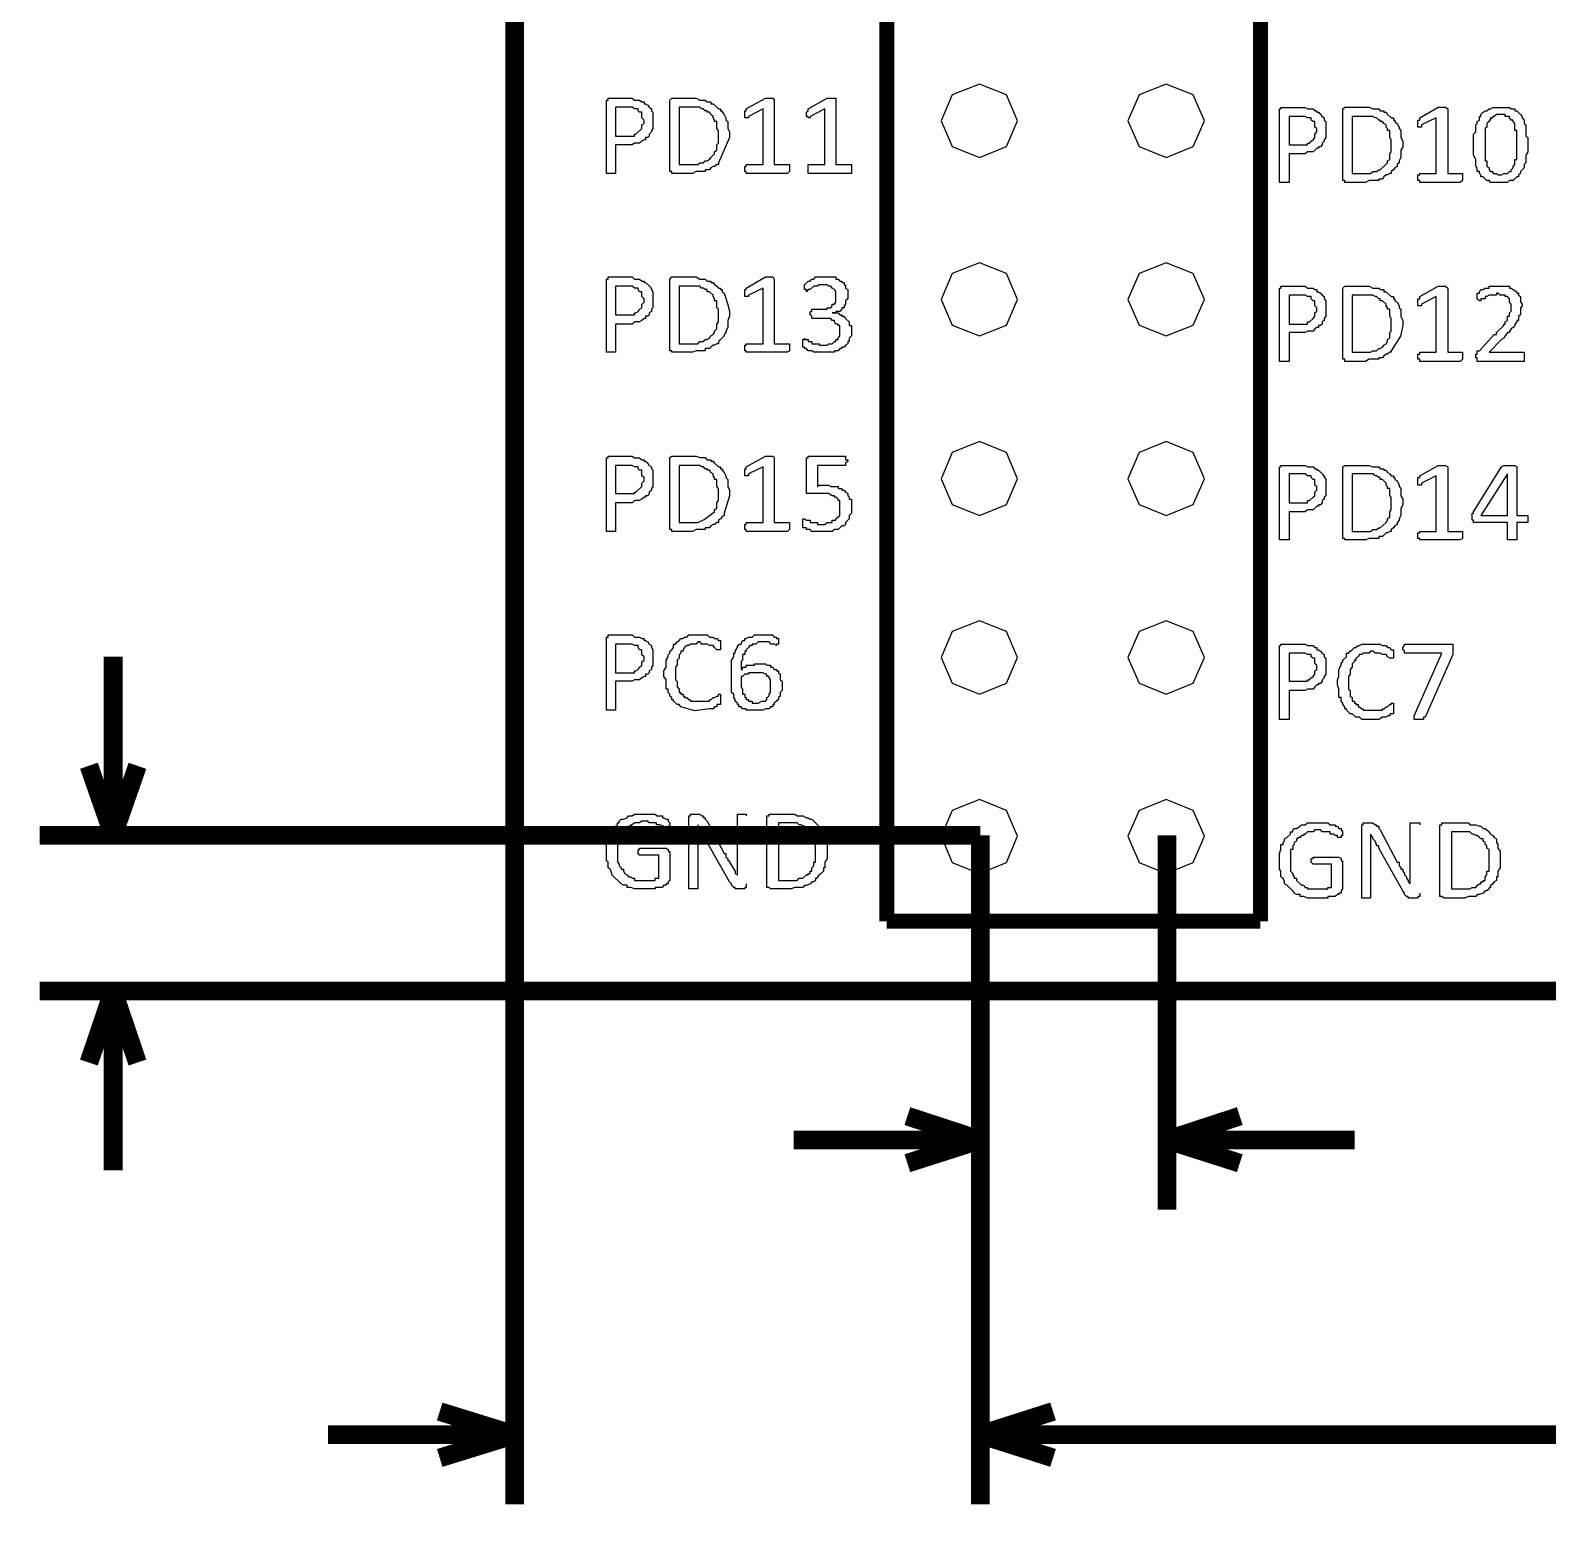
# Model space of a CAD drawing. Extents: x 0.35 to 4.98, y 3.96 to 9.44.
# Drawn here: x 0.62 to 1.652, y 3.965 to 4.973 of the extents above; entities that cross this region are included whole.
import ezdxf

# ---------------------------------------------------------------- set-up
doc = ezdxf.new("R2010")
doc.units = 0
doc.layers.get('0').update_dxf_attribs({"linetype": 'CONTINUOUS'})

msp = doc.modelspace()

# ---------------------------------------------------------------- linework, layer by layer
at = {"color": 214, "const_width": 0.01271}
for points in [[(0.94944, 4.3201), (0.94944, 8.9655)], [(0.94944, 4.3201), (4.25206, 4.3201)]]:
    msp.add_lwpolyline(points, dxfattribs=at)
at = {"color": 94, "const_width": 0.01017}
for points in [[(1.20242, 4.36746), (1.20242, 7.40457)], [(1.45643, 4.36746), (1.45643, 7.40457)], [(1.20242, 4.36746), (1.45643, 4.36746)]]:
    msp.add_lwpolyline(points, dxfattribs=at)
at = {"color": 22, "const_width": 0.08893}
for points in [[(1.26595, 4.91233), (1.26595, 4.91233)], [(1.39296, 4.91233), (1.39296, 4.91233)], [(1.26595, 4.79079), (1.26595, 4.79079)], [(1.39296, 4.79079), (1.39296, 4.79079)], [(1.26595, 4.66932), (1.26595, 4.66932)], [(1.39296, 4.66932), (1.39296, 4.66932)], [(1.26595, 4.54731), (1.26595, 4.54731)], [(1.39296, 4.54731), (1.39296, 4.54731)], [(1.26595, 4.42583), (1.26595, 4.42583)], [(1.39296, 4.42583), (1.39296, 4.42583)]]:
    msp.add_lwpolyline(points, dxfattribs=at)
at = {"color": 146}
for points in [[(1.2914, 4.91183), (1.2838, 4.92947), (1.26541, 4.93668), (1.24691, 4.92947), (1.23937, 4.91183), (1.24691, 4.89421), (1.26541, 4.88693), (1.2838, 4.89421), (1.2914, 4.91183)], [(1.4184, 4.91183), (1.41081, 4.92947), (1.39236, 4.93668), (1.37392, 4.92947), (1.36637, 4.91183), (1.37392, 4.89421), (1.39236, 4.88693), (1.41081, 4.89421), (1.4184, 4.91183)], [(1.2914, 4.79031), (1.2838, 4.808), (1.26541, 4.81521), (1.24691, 4.808), (1.23937, 4.79031), (1.24691, 4.77274), (1.26541, 4.76546), (1.2838, 4.77274), (1.2914, 4.79031)], [(1.4184, 4.79031), (1.41081, 4.808), (1.39236, 4.81521), (1.37392, 4.808), (1.36637, 4.79031), (1.37392, 4.77274), (1.39236, 4.76546), (1.41081, 4.77274), (1.4184, 4.79031)], [(1.2914, 4.66835), (1.2838, 4.68625), (1.26541, 4.69368), (1.24691, 4.68625), (1.23937, 4.66835), (1.24691, 4.65088), (1.26541, 4.64344), (1.2838, 4.65088), (1.2914, 4.66835)], [(1.4184, 4.66835), (1.41081, 4.68625), (1.39236, 4.69368), (1.37392, 4.68625), (1.36637, 4.66835), (1.37392, 4.65088), (1.39236, 4.64344), (1.41081, 4.65088), (1.4184, 4.66835)], [(1.2914, 4.54682), (1.2838, 4.56451), (1.26541, 4.57172), (1.24691, 4.56451), (1.23937, 4.54682), (1.24691, 4.52924), (1.26541, 4.52197), (1.2838, 4.52924), (1.2914, 4.54682)], [(1.4184, 4.54682), (1.41081, 4.56451), (1.39236, 4.57172), (1.37392, 4.56451), (1.36637, 4.54682), (1.37392, 4.52924), (1.39236, 4.52197), (1.41081, 4.52924), (1.4184, 4.54682)], [(1.2914, 4.42535), (1.2838, 4.44282), (1.26541, 4.45019), (1.24691, 4.44282), (1.23937, 4.42535), (1.24691, 4.4075), (1.26541, 4.40001), (1.2838, 4.4075), (1.2914, 4.42535)], [(1.4184, 4.42535), (1.41081, 4.44282), (1.39236, 4.45019), (1.37392, 4.44282), (1.36637, 4.42535), (1.37392, 4.4075), (1.39236, 4.40001), (1.41081, 4.4075), (1.4184, 4.42535)]]:
    msp.add_lwpolyline(points, dxfattribs=at)
at = {"color": 94}
for points in [[(1.0434, 4.91233), (1.0434, 4.90657), (1.04237, 4.90511), (1.04237, 4.90419), (1.04091, 4.90272), (1.04091, 4.90132), (1.03988, 4.90033), (1.03841, 4.90033), (1.03841, 4.89893), (1.03738, 4.89893), (1.03586, 4.89794), (1.0344, 4.89654), (1.03087, 4.89654), (1.02941, 4.89556), (1.0179, 4.89556), (1.0179, 4.87597), (1.01188, 4.87597), (1.01188, 4.92572), (1.01291, 4.92572), (1.01291, 4.92714), (1.02941, 4.92714), (1.03087, 4.92572), (1.0344, 4.92572), (1.03586, 4.92475), (1.03738, 4.92475), (1.03738, 4.92333), (1.03841, 4.92333), (1.03988, 4.92236), (1.04091, 4.92096), (1.04237, 4.91997), (1.04237, 4.91851), (1.0434, 4.91758), (1.0434, 4.91233)], [(1.09538, 4.90272), (1.09538, 4.90033), (1.08789, 4.88314), (1.08789, 4.88217), (1.08691, 4.88217), (1.08539, 4.88075), (1.08436, 4.88075), (1.0829, 4.87978), (1.08187, 4.87836), (1.07888, 4.87836), (1.07888, 4.87739), (1.07286, 4.87739), (1.07037, 4.87597), (1.05637, 4.87597), (1.05637, 4.87739), (1.0549, 4.87739), (1.0549, 4.92572), (1.05637, 4.92714), (1.07286, 4.92714), (1.07541, 4.92572), (1.07888, 4.92572), (1.0804, 4.92475), (1.0829, 4.92475), (1.0829, 4.92333), (1.08436, 4.92333), (1.08789, 4.91997), (1.08941, 4.91997), (1.08941, 4.91851), (1.09039, 4.91851), (1.09039, 4.91758), (1.09191, 4.91613), (1.09288, 4.91374), (1.09288, 4.91233), (1.0944, 4.91135), (1.0944, 4.90657), (1.09538, 4.90419), (1.09538, 4.90272)], [(1.03738, 4.91135), (1.03738, 4.91233), (1.03586, 4.91374), (1.03586, 4.91758), (1.0344, 4.91758), (1.03337, 4.91851), (1.03337, 4.91997), (1.03087, 4.91997), (1.02941, 4.92096), (1.0179, 4.92096), (1.0179, 4.90132), (1.03087, 4.90132), (1.03087, 4.90272), (1.0319, 4.90272), (1.03586, 4.90657), (1.03586, 4.90896), (1.03738, 4.90994), (1.03738, 4.91135)], [(1.08789, 4.90132), (1.08789, 4.90511), (1.08691, 4.90657), (1.08691, 4.91135), (1.08539, 4.91135), (1.08539, 4.91233), (1.08436, 4.91374), (1.08436, 4.91471), (1.0829, 4.91613), (1.08187, 4.91758), (1.0804, 4.91758), (1.0804, 4.91851), (1.07888, 4.91851), (1.07791, 4.91997), (1.07639, 4.91997), (1.07541, 4.92096), (1.06136, 4.92096), (1.06136, 4.88217), (1.07389, 4.88217), (1.07541, 4.88314), (1.07791, 4.88314), (1.07888, 4.88456), (1.0804, 4.88456), (1.08187, 4.88553), (1.0829, 4.88693), (1.08436, 4.8884), (1.08539, 4.88938), (1.08539, 4.89079), (1.08691, 4.89176), (1.08691, 4.89556), (1.08789, 4.89654), (1.08789, 4.90132)], [(1.50086, 4.90657), (1.50086, 4.90033), (1.49989, 4.89893), (1.49989, 4.89794), (1.49838, 4.89654), (1.49838, 4.89556), (1.49739, 4.89415), (1.49588, 4.89415), (1.49588, 4.89318), (1.4949, 4.89318), (1.4924, 4.89079), (1.48839, 4.89079), (1.48688, 4.88932), (1.47592, 4.88932), (1.47592, 4.86974), (1.4694, 4.86974), (1.4694, 4.91997), (1.47037, 4.91997), (1.47037, 4.9209), (1.48688, 4.9209), (1.48839, 4.91997), (1.4924, 4.91997), (1.49338, 4.91851), (1.4949, 4.91851), (1.4949, 4.91758), (1.49588, 4.91758), (1.49739, 4.91613), (1.49838, 4.91471), (1.49989, 4.91374), (1.49989, 4.91233), (1.50086, 4.91135), (1.50086, 4.90657)], [(1.4949, 4.90511), (1.4949, 4.90657), (1.49338, 4.9075), (1.49338, 4.91135), (1.4924, 4.91135), (1.49089, 4.91233), (1.49089, 4.91374), (1.48839, 4.91374), (1.48688, 4.91471), (1.47592, 4.91471), (1.47592, 4.89556), (1.48839, 4.89556), (1.48839, 4.89654), (1.4899, 4.89654), (1.49089, 4.89794), (1.4924, 4.89893), (1.49338, 4.90033), (1.49338, 4.90272), (1.4949, 4.90419), (1.4949, 4.90511)], [(1.55339, 4.89654), (1.55339, 4.89415), (1.55192, 4.89176), (1.55192, 4.88693), (1.55089, 4.88456), (1.55089, 4.88314), (1.54943, 4.88217), (1.54943, 4.88075), (1.5479, 4.87978), (1.54688, 4.87836), (1.54542, 4.87739), (1.54542, 4.87597), (1.54438, 4.87597), (1.54292, 4.875), (1.54189, 4.875), (1.54042, 4.87358), (1.53939, 4.87213), (1.53689, 4.87213), (1.53689, 4.87121), (1.53039, 4.87121), (1.52789, 4.86974), (1.51389, 4.86974), (1.51389, 4.87121), (1.51243, 4.87121), (1.51243, 4.91997), (1.51389, 4.92096), (1.53039, 4.92096), (1.53287, 4.91997), (1.53689, 4.91997), (1.53792, 4.91851), (1.54042, 4.91851), (1.54042, 4.91758), (1.54189, 4.91758), (1.54292, 4.91613), (1.54542, 4.91374), (1.54688, 4.91374), (1.54688, 4.91233), (1.5479, 4.91233), (1.5479, 4.91135), (1.54943, 4.90994), (1.55089, 4.9075), (1.55089, 4.90657), (1.55192, 4.90511), (1.55192, 4.90033), (1.55339, 4.89794), (1.55339, 4.89654)], [(1.54542, 4.89556), (1.54542, 4.89893), (1.54438, 4.90033), (1.54438, 4.90511), (1.54292, 4.90511), (1.54292, 4.90657), (1.54189, 4.9075), (1.54189, 4.90896), (1.54042, 4.90994), (1.53939, 4.91135), (1.53792, 4.91135), (1.53792, 4.91233), (1.53689, 4.91233), (1.53543, 4.91374), (1.5344, 4.91374), (1.53287, 4.91471), (1.51888, 4.91471), (1.51888, 4.87597), (1.53142, 4.87597), (1.53287, 4.87739), (1.53543, 4.87739), (1.53689, 4.87836), (1.53792, 4.87836), (1.54292, 4.88314), (1.54292, 4.88456), (1.54438, 4.88553), (1.54438, 4.88932), (1.54542, 4.89079), (1.54542, 4.89556)], [(1.6384, 4.89556), (1.6384, 4.89079), (1.63688, 4.8884), (1.63688, 4.88314), (1.6359, 4.88217), (1.6359, 4.87978), (1.6334, 4.87739), (1.6334, 4.87597), (1.63189, 4.875), (1.63189, 4.87358), (1.63092, 4.87358), (1.62842, 4.87115), (1.62592, 4.87115), (1.6244, 4.86974), (1.6129, 4.86974), (1.61193, 4.87115), (1.6104, 4.87115), (1.60792, 4.87358), (1.60639, 4.87358), (1.60639, 4.875), (1.60542, 4.87597), (1.60542, 4.87739), (1.60389, 4.87739), (1.60389, 4.87978), (1.60292, 4.88075), (1.60292, 4.88553), (1.6014, 4.8884), (1.6014, 4.90272), (1.60292, 4.90419), (1.60292, 4.90896), (1.60389, 4.90994), (1.60389, 4.91135), (1.60542, 4.91233), (1.60542, 4.91471), (1.60639, 4.91471), (1.60639, 4.91613), (1.60792, 4.91758), (1.60938, 4.91851), (1.6104, 4.91851), (1.61193, 4.91997), (1.6129, 4.91997), (1.61442, 4.9209), (1.62592, 4.9209), (1.6269, 4.91997), (1.62939, 4.91997), (1.62939, 4.91851), (1.63092, 4.91851), (1.6334, 4.91613), (1.63439, 4.91471), (1.63439, 4.91374), (1.6359, 4.91233), (1.6359, 4.90994), (1.63688, 4.90896), (1.63688, 4.90132), (1.6384, 4.90033), (1.6384, 4.89556)], [(1.63092, 4.89556), (1.63092, 4.90511), (1.62939, 4.90511), (1.62939, 4.90994), (1.62842, 4.91135), (1.62842, 4.91233), (1.6269, 4.91233), (1.62592, 4.91374), (1.62592, 4.91471), (1.62289, 4.91471), (1.62289, 4.91613), (1.61692, 4.91613), (1.6154, 4.91471), (1.61442, 4.91471), (1.61442, 4.91374), (1.6129, 4.91374), (1.6129, 4.91233), (1.61193, 4.91233), (1.61193, 4.91135), (1.6104, 4.90994), (1.6104, 4.9075), (1.60938, 4.90657), (1.60938, 4.88456), (1.6104, 4.88456), (1.6104, 4.88075), (1.61193, 4.87978), (1.61193, 4.87836), (1.6129, 4.87739), (1.61442, 4.87739), (1.61442, 4.87597), (1.61692, 4.87597), (1.61789, 4.875), (1.62039, 4.875), (1.6219, 4.87597), (1.6244, 4.87597), (1.62592, 4.87739), (1.6269, 4.87739), (1.6269, 4.87836), (1.62842, 4.87978), (1.62842, 4.88075), (1.62939, 4.88217), (1.62939, 4.88553), (1.63092, 4.88553), (1.63092, 4.89556)], [(1.0434, 4.79081), (1.0434, 4.78456), (1.04237, 4.78364), (1.04237, 4.78217), (1.04091, 4.78125), (1.04091, 4.77979), (1.03988, 4.77886), (1.03841, 4.77886), (1.03841, 4.7774), (1.03738, 4.7774), (1.03586, 4.77599), (1.0344, 4.77501), (1.03087, 4.77501), (1.02941, 4.7736), (1.0179, 4.7736), (1.0179, 4.75444), (1.01188, 4.75444), (1.01188, 4.80419), (1.01291, 4.80419), (1.01291, 4.80561), (1.02941, 4.80561), (1.03087, 4.80419), (1.0344, 4.80419), (1.03586, 4.80274), (1.03738, 4.80274), (1.03738, 4.80181), (1.03841, 4.80181), (1.04145, 4.79893), (1.0434, 4.79557), (1.0434, 4.79081)], [(1.03738, 4.78939), (1.03738, 4.79081), (1.03586, 4.79221), (1.03586, 4.79557), (1.0344, 4.79557), (1.03337, 4.79704), (1.03337, 4.79796), (1.03087, 4.79796), (1.02941, 4.79943), (1.0179, 4.79943), (1.0179, 4.77979), (1.03087, 4.77979), (1.03087, 4.78125), (1.0319, 4.78125), (1.03337, 4.78217), (1.0344, 4.78364), (1.03586, 4.78456), (1.03586, 4.78694), (1.03738, 4.78842), (1.03738, 4.78939)], [(1.09538, 4.78125), (1.09538, 4.77886), (1.0944, 4.77599), (1.0944, 4.77121), (1.09288, 4.76882), (1.09288, 4.76785), (1.09191, 4.76644), (1.09191, 4.76546), (1.08789, 4.76161), (1.08789, 4.76019), (1.08691, 4.76019), (1.08539, 4.75922), (1.08436, 4.75922), (1.0829, 4.75781), (1.08187, 4.75683), (1.07888, 4.75683), (1.07888, 4.75543), (1.07286, 4.75543), (1.07037, 4.75444), (1.05637, 4.75444), (1.05637, 4.75543), (1.0549, 4.75543), (1.0549, 4.80419), (1.05637, 4.80567), (1.07286, 4.80567), (1.07541, 4.80419), (1.07888, 4.80419), (1.0804, 4.80279), (1.0829, 4.80279), (1.0829, 4.80181), (1.08436, 4.80181), (1.08539, 4.8004), (1.08691, 4.79943), (1.08789, 4.79801), (1.08941, 4.79801), (1.08941, 4.79704), (1.09039, 4.79704), (1.09039, 4.79557), (1.09191, 4.79465), (1.09413, 4.7876), (1.09538, 4.78222), (1.09538, 4.78125)], [(1.08789, 4.77983), (1.08789, 4.78364), (1.08691, 4.78461), (1.08691, 4.78939), (1.08539, 4.78939), (1.08539, 4.79081), (1.08436, 4.79226), (1.08436, 4.79318), (1.08187, 4.79557), (1.0804, 4.79557), (1.0804, 4.79704), (1.07888, 4.79704), (1.07791, 4.79801), (1.07639, 4.79801), (1.07541, 4.79943), (1.06136, 4.79943), (1.06136, 4.76019), (1.07389, 4.76019), (1.07541, 4.76161), (1.07791, 4.76161), (1.07888, 4.76307), (1.0804, 4.76307), (1.08187, 4.764), (1.0829, 4.76546), (1.08436, 4.76644), (1.08539, 4.76785), (1.08539, 4.76882), (1.08691, 4.77024), (1.08691, 4.7736), (1.08789, 4.77501), (1.08789, 4.77983)], [(1.50086, 4.78461), (1.50086, 4.77886), (1.49989, 4.7774), (1.49989, 4.77599), (1.49838, 4.77501), (1.49838, 4.7736), (1.49739, 4.77263), (1.49588, 4.77263), (1.49588, 4.77121), (1.4949, 4.77121), (1.49338, 4.77024), (1.4924, 4.76882), (1.48839, 4.76882), (1.48688, 4.76785), (1.47592, 4.76785), (1.47592, 4.74821), (1.4694, 4.74821), (1.4694, 4.79796), (1.47037, 4.79796), (1.47037, 4.79943), (1.48688, 4.79943), (1.48839, 4.79796), (1.4924, 4.79796), (1.49338, 4.79704), (1.4949, 4.79704), (1.4949, 4.79557), (1.49588, 4.79557), (1.49739, 4.79465), (1.49838, 4.79318), (1.49989, 4.79226), (1.49989, 4.79081), (1.50086, 4.78939), (1.50086, 4.78461)], [(1.55339, 4.77501), (1.55339, 4.77263), (1.5516, 4.76535), (1.54542, 4.75543), (1.54542, 4.75444), (1.54438, 4.75444), (1.54292, 4.75304), (1.54189, 4.75304), (1.54042, 4.75206), (1.53939, 4.7506), (1.53689, 4.7506), (1.53689, 4.74968), (1.53039, 4.74968), (1.52789, 4.74821), (1.51389, 4.74821), (1.51389, 4.74968), (1.51243, 4.74968), (1.51243, 4.79796), (1.51389, 4.79943), (1.53039, 4.79943), (1.53287, 4.79796), (1.53689, 4.79796), (1.53792, 4.79704), (1.54042, 4.79704), (1.54042, 4.79557), (1.54189, 4.79557), (1.54542, 4.79226), (1.54688, 4.79226), (1.54688, 4.79081), (1.5479, 4.79081), (1.5479, 4.78939), (1.54943, 4.78842), (1.55089, 4.78603), (1.55089, 4.78461), (1.55192, 4.78364), (1.55192, 4.77886), (1.55339, 4.77599), (1.55339, 4.77501)], [(1.4949, 4.78364), (1.4949, 4.78461), (1.49338, 4.78603), (1.49338, 4.78939), (1.4924, 4.78939), (1.49089, 4.79081), (1.49089, 4.79226), (1.48839, 4.79226), (1.48688, 4.79318), (1.47592, 4.79318), (1.47592, 4.7736), (1.48839, 4.7736), (1.48839, 4.77501), (1.4899, 4.77501), (1.4924, 4.7774), (1.49338, 4.77886), (1.49338, 4.78125), (1.4949, 4.78222), (1.4949, 4.78364)], [(1.54542, 4.7736), (1.54542, 4.7774), (1.54438, 4.77886), (1.54438, 4.78364), (1.54292, 4.78364), (1.54292, 4.78461), (1.54189, 4.78603), (1.54189, 4.787), (1.53939, 4.78939), (1.53792, 4.78939), (1.53792, 4.79081), (1.53689, 4.79081), (1.53543, 4.79226), (1.5344, 4.79226), (1.53287, 4.79318), (1.51888, 4.79318), (1.51888, 4.75444), (1.53142, 4.75444), (1.53287, 4.75543), (1.53543, 4.75543), (1.53689, 4.75683), (1.53792, 4.75683), (1.53939, 4.75781), (1.54042, 4.75922), (1.54189, 4.76019), (1.54292, 4.76161), (1.54292, 4.76307), (1.54438, 4.764), (1.54438, 4.76785), (1.54542, 4.76882), (1.54542, 4.7736)], [(1.0434, 4.66932), (1.0434, 4.66308), (1.04237, 4.66168), (1.04237, 4.66069), (1.04091, 4.65924), (1.04091, 4.65831), (1.03988, 4.65685), (1.03841, 4.65685), (1.03841, 4.65593), (1.03738, 4.65593), (1.03586, 4.65446), (1.0344, 4.65349), (1.03087, 4.65349), (1.02941, 4.65207), (1.0179, 4.65207), (1.0179, 4.63249), (1.01188, 4.63249), (1.01188, 4.68267), (1.01291, 4.68267), (1.01291, 4.68365), (1.02941, 4.68365), (1.03087, 4.68267), (1.0344, 4.68267), (1.03586, 4.68126), (1.03738, 4.68126), (1.03738, 4.68028), (1.03841, 4.68028), (1.03988, 4.67888), (1.04091, 4.67746), (1.04237, 4.67649), (1.04237, 4.67503), (1.0434, 4.6741), (1.0434, 4.66932)], [(1.03738, 4.66786), (1.03738, 4.66932), (1.03586, 4.67025), (1.03586, 4.6741), (1.0344, 4.6741), (1.03337, 4.67503), (1.03337, 4.67649), (1.03087, 4.67649), (1.02941, 4.67746), (1.0179, 4.67746), (1.0179, 4.65831), (1.03087, 4.65831), (1.03087, 4.65924), (1.0319, 4.65924), (1.03586, 4.66308), (1.03586, 4.66547), (1.03738, 4.66694), (1.03738, 4.66786)], [(1.09538, 4.65924), (1.09538, 4.65685), (1.09191, 4.64492), (1.09191, 4.64344), (1.09039, 4.64253), (1.08941, 4.64106), (1.08789, 4.64014), (1.08789, 4.63867), (1.08691, 4.63867), (1.08539, 4.63726), (1.08436, 4.63726), (1.0829, 4.63628), (1.08187, 4.63488), (1.07888, 4.63488), (1.07888, 4.6339), (1.07286, 4.6339), (1.07037, 4.63249), (1.05637, 4.63249), (1.05637, 4.6339), (1.0549, 4.6339), (1.0549, 4.68272), (1.05637, 4.68365), (1.07286, 4.68365), (1.07541, 4.68272), (1.07888, 4.68272), (1.0804, 4.68126), (1.0829, 4.68126), (1.0829, 4.68028), (1.08436, 4.68028), (1.08539, 4.67888), (1.08789, 4.67649), (1.08941, 4.67649), (1.08941, 4.67507), (1.09039, 4.67507), (1.09039, 4.6741), (1.09191, 4.67264), (1.09288, 4.67025), (1.09288, 4.66932), (1.0944, 4.66786), (1.0944, 4.66308), (1.09538, 4.66069), (1.09538, 4.65924)], [(1.08789, 4.65831), (1.08789, 4.66168), (1.08691, 4.66308), (1.08691, 4.66786), (1.08539, 4.66786), (1.08539, 4.66932), (1.08436, 4.67025), (1.08436, 4.67171), (1.0829, 4.67264), (1.08187, 4.6741), (1.0804, 4.6741), (1.0804, 4.67507), (1.07888, 4.67507), (1.07791, 4.67649), (1.07639, 4.67649), (1.07541, 4.67746), (1.06136, 4.67746), (1.06136, 4.63867), (1.07389, 4.63867), (1.07823, 4.64057), (1.08539, 4.64589), (1.08539, 4.64729), (1.08691, 4.64828), (1.08691, 4.65207), (1.08789, 4.65354), (1.08789, 4.65831)], [(1.50086, 4.66308), (1.50086, 4.65685), (1.49989, 4.65593), (1.49989, 4.65446), (1.49838, 4.65349), (1.49838, 4.65207), (1.49739, 4.65067), (1.49588, 4.65067), (1.49588, 4.64968), (1.4949, 4.64968), (1.4924, 4.64729), (1.48839, 4.64729), (1.48688, 4.64583), (1.47592, 4.64583), (1.47592, 4.62674), (1.4694, 4.62674), (1.4694, 4.67649), (1.47037, 4.67649), (1.47037, 4.6774), (1.48688, 4.6774), (1.48839, 4.67649), (1.4924, 4.67649), (1.49338, 4.67503), (1.4949, 4.67503), (1.4949, 4.6741), (1.49588, 4.6741), (1.49897, 4.67122), (1.50086, 4.66786), (1.50086, 4.66308)], [(1.55339, 4.65349), (1.55339, 4.65061), (1.55192, 4.64822), (1.55192, 4.64344), (1.55089, 4.64106), (1.55089, 4.64014), (1.54943, 4.63867), (1.54943, 4.63726), (1.5479, 4.63628), (1.54688, 4.63488), (1.54542, 4.6339), (1.54542, 4.63249), (1.54438, 4.63249), (1.54292, 4.63151), (1.54189, 4.63151), (1.54042, 4.63004), (1.53939, 4.62912), (1.53689, 4.62912), (1.53689, 4.62765), (1.53039, 4.62765), (1.52789, 4.62674), (1.51389, 4.62674), (1.51389, 4.62765), (1.51243, 4.62765), (1.51243, 4.67649), (1.51389, 4.6774), (1.53039, 4.6774), (1.53287, 4.67649), (1.53689, 4.67649), (1.53792, 4.67503), (1.54042, 4.67503), (1.54042, 4.6741), (1.54189, 4.6741), (1.54292, 4.67264), (1.54438, 4.67171), (1.54542, 4.67025), (1.54688, 4.67025), (1.54688, 4.66932), (1.5479, 4.66932), (1.5479, 4.66786), (1.54943, 4.66689), (1.55089, 4.66406), (1.55089, 4.66308), (1.55192, 4.66168), (1.55192, 4.65685), (1.55339, 4.65446), (1.55339, 4.65349)], [(1.6384, 4.64106), (1.6384, 4.63867), (1.63092, 4.63867), (1.63092, 4.62674), (1.6244, 4.62674), (1.6244, 4.63867), (1.6014, 4.63867), (1.6014, 4.64014), (1.60042, 4.64014), (1.60042, 4.64492), (1.6014, 4.64492), (1.6014, 4.64583), (1.62039, 4.67649), (1.6219, 4.67746), (1.62939, 4.67746), (1.63092, 4.67649), (1.63092, 4.64344), (1.6384, 4.64344), (1.6384, 4.64106)], [(1.4949, 4.66168), (1.4949, 4.66308), (1.49338, 4.66406), (1.49338, 4.66786), (1.4924, 4.66786), (1.49089, 4.66932), (1.49089, 4.67025), (1.48839, 4.67025), (1.48688, 4.67171), (1.47592, 4.67171), (1.47592, 4.65207), (1.48839, 4.65207), (1.48839, 4.65349), (1.4899, 4.65349), (1.4924, 4.65593), (1.49338, 4.65685), (1.49338, 4.65924), (1.4949, 4.66069), (1.4949, 4.66168)], [(1.54542, 4.65207), (1.54542, 4.65593), (1.54438, 4.65685), (1.54438, 4.66168), (1.54292, 4.66168), (1.54292, 4.66308), (1.54189, 4.66406), (1.54189, 4.66547), (1.53939, 4.66786), (1.53792, 4.66786), (1.53792, 4.66932), (1.53689, 4.66932), (1.53543, 4.67025), (1.5344, 4.67025), (1.53287, 4.67171), (1.51888, 4.67171), (1.51888, 4.63249), (1.53142, 4.63249), (1.53287, 4.6339), (1.53543, 4.6339), (1.53689, 4.63488), (1.53792, 4.63488), (1.54189, 4.63867), (1.54292, 4.64014), (1.54292, 4.64106), (1.54438, 4.64253), (1.54438, 4.64583), (1.54542, 4.64729), (1.54542, 4.65207)], [(1.6244, 4.67171), (1.60639, 4.64344), (1.6244, 4.64344)], [(1.0434, 4.54731), (1.0434, 4.54156), (1.04237, 4.54015), (1.04237, 4.53868), (1.04091, 4.53776), (1.04091, 4.53629), (1.03988, 4.53537), (1.03841, 4.53537), (1.03841, 4.5339), (1.03738, 4.5339), (1.03586, 4.53299), (1.0344, 4.53153), (1.03087, 4.53153), (1.02941, 4.5306), (1.0179, 4.5306), (1.0179, 4.51096), (1.01188, 4.51096), (1.01188, 4.56071), (1.01291, 4.56071), (1.01291, 4.56218), (1.02941, 4.56218), (1.03087, 4.56071), (1.0344, 4.56071), (1.03586, 4.55974), (1.03738, 4.55974), (1.03738, 4.55832), (1.03841, 4.55832), (1.03988, 4.55735), (1.04091, 4.55593), (1.04237, 4.55496), (1.04237, 4.55354), (1.0434, 4.55208), (1.0434, 4.54731)], [(1.1314, 4.52821), (1.1314, 4.52436), (1.12988, 4.52294), (1.12988, 4.52056), (1.12891, 4.51958), (1.12891, 4.51818), (1.12739, 4.51719), (1.12587, 4.51574), (1.12587, 4.51481), (1.12489, 4.51481), (1.12489, 4.51335), (1.12337, 4.51335), (1.1224, 4.51193), (1.1199, 4.51193), (1.11838, 4.51096), (1.10688, 4.51096), (1.10688, 4.51193), (1.10438, 4.51193), (1.10341, 4.51335), (1.10189, 4.51335), (1.10189, 4.51481), (1.10091, 4.51481), (1.10091, 4.51574), (1.09939, 4.51719), (1.09939, 4.51818), (1.09836, 4.51958), (1.09836, 4.52197), (1.0969, 4.52294), (1.0969, 4.54492), (1.09836, 4.54731), (1.09836, 4.54969), (1.09939, 4.54969), (1.09939, 4.55117), (1.10091, 4.55354), (1.10091, 4.55496), (1.10189, 4.55496), (1.10189, 4.55593), (1.10341, 4.55593), (1.10438, 4.55832), (1.1059, 4.55832), (1.1059, 4.55974), (1.10688, 4.55974), (1.1084, 4.56071), (1.11089, 4.56071), (1.11241, 4.56218), (1.12489, 4.56218), (1.12587, 4.56071), (1.12739, 4.56071), (1.12739, 4.55974), (1.12891, 4.55974), (1.12891, 4.55593), (1.12739, 4.55593), (1.12739, 4.55496), (1.12587, 4.55593), (1.12337, 4.55593), (1.1224, 4.55735), (1.11491, 4.55735), (1.11339, 4.55593), (1.11089, 4.55593), (1.11089, 4.55496), (1.10938, 4.55496), (1.1084, 4.55354), (1.10688, 4.55208), (1.10688, 4.55117), (1.1059, 4.55117), (1.1059, 4.54878), (1.10438, 4.54878), (1.10438, 4.54492), (1.10341, 4.544), (1.10341, 4.53874), (1.10438, 4.53874), (1.10438, 4.54015), (1.10688, 4.54015), (1.10688, 4.54156), (1.11241, 4.54156), (1.11241, 4.54253), (1.1199, 4.54253), (1.12088, 4.54156), (1.12337, 4.54156), (1.12337, 4.54015), (1.12489, 4.54015), (1.12587, 4.53874), (1.12739, 4.53874), (1.12739, 4.53776), (1.12891, 4.53776), (1.12891, 4.53635), (1.12988, 4.53537), (1.12988, 4.53153), (1.1314, 4.5306), (1.1314, 4.52821)], [(1.03738, 4.54633), (1.03738, 4.54731), (1.03586, 4.54872), (1.03586, 4.55208), (1.0344, 4.55208), (1.03337, 4.55354), (1.03337, 4.55496), (1.03087, 4.55496), (1.02941, 4.55593), (1.0179, 4.55593), (1.0179, 4.53629), (1.03087, 4.53629), (1.03087, 4.53776), (1.0319, 4.53776), (1.03337, 4.53868), (1.0344, 4.54015), (1.03586, 4.54156), (1.03586, 4.54394), (1.03738, 4.54492), (1.03738, 4.54633)], [(1.50086, 4.54156), (1.50086, 4.53537), (1.49989, 4.5339), (1.49989, 4.53299), (1.49838, 4.53153), (1.49838, 4.5306), (1.49739, 4.52914), (1.49588, 4.52914), (1.49588, 4.52821), (1.4949, 4.52821), (1.49338, 4.52675), (1.4924, 4.52533), (1.48839, 4.52533), (1.48688, 4.52436), (1.47592, 4.52436), (1.47592, 4.50472), (1.4694, 4.50472), (1.4694, 4.55496), (1.47037, 4.55496), (1.47037, 4.55593), (1.48688, 4.55593), (1.48839, 4.55496), (1.4924, 4.55496), (1.49338, 4.55354), (1.4949, 4.55354), (1.4949, 4.55208), (1.49588, 4.55208), (1.49739, 4.55117), (1.49838, 4.54969), (1.49989, 4.54878), (1.49989, 4.54731), (1.50086, 4.54633), (1.50086, 4.54156)], [(1.4949, 4.54015), (1.4949, 4.54156), (1.49338, 4.54253), (1.49338, 4.54633), (1.4924, 4.54633), (1.49089, 4.54731), (1.49089, 4.54878), (1.48839, 4.54878), (1.48688, 4.54969), (1.47592, 4.54969), (1.47592, 4.5306), (1.48839, 4.5306), (1.48839, 4.53153), (1.4899, 4.53153), (1.49089, 4.53299), (1.4924, 4.5339), (1.49338, 4.53537), (1.49338, 4.53776), (1.4949, 4.53868), (1.4949, 4.54015)], [(1.12337, 4.52675), (1.12337, 4.53153), (1.1224, 4.53299), (1.1224, 4.5339), (1.12088, 4.5339), (1.12088, 4.53537), (1.1199, 4.53537), (1.11838, 4.53635), (1.1084, 4.53635), (1.1084, 4.53537), (1.1059, 4.53537), (1.10438, 4.5339), (1.10341, 4.5339), (1.10341, 4.52675), (1.10438, 4.52533), (1.10438, 4.52197), (1.1059, 4.52197), (1.1059, 4.51958), (1.10688, 4.51958), (1.10688, 4.51818), (1.1084, 4.51818), (1.1084, 4.51719), (1.11089, 4.51719), (1.11089, 4.51574), (1.11491, 4.51574), (1.1174, 4.51719), (1.1199, 4.51719), (1.12088, 4.51818), (1.12088, 4.51958), (1.1224, 4.52056), (1.1224, 4.52197), (1.12337, 4.52294), (1.12337, 4.52675)], [(1.16189, 4.41624), (1.16189, 4.41004), (1.16037, 4.40767), (1.16037, 4.40381), (1.1594, 4.40381), (1.1594, 4.40142), (1.15788, 4.39996), (1.15641, 4.39903), (1.15538, 4.39757), (1.15538, 4.39665), (1.15386, 4.39665), (1.15386, 4.39518), (1.15289, 4.39426), (1.15137, 4.39426), (1.15039, 4.39279), (1.14789, 4.39182), (1.14638, 4.39182), (1.1454, 4.3904), (1.13987, 4.3904), (1.13737, 4.38943), (1.12337, 4.38943), (1.1224, 4.3904), (1.12088, 4.3904), (1.12088, 4.43918), (1.1224, 4.43918), (1.1224, 4.44015), (1.13987, 4.44015), (1.14138, 4.43918), (1.1454, 4.43918), (1.14789, 4.43778), (1.14887, 4.43778), (1.15039, 4.43679), (1.15137, 4.43679), (1.15788, 4.43061), (1.1594, 4.42964), (1.1594, 4.42676), (1.16037, 4.42583), (1.16037, 4.42344), (1.16189, 4.421), (1.16189, 4.41624)], [(1.15386, 4.41482), (1.15386, 4.42199), (1.15039, 4.42822), (1.15039, 4.42964), (1.14887, 4.42964), (1.14789, 4.43061), (1.14638, 4.43201), (1.1454, 4.43201), (1.14388, 4.433), (1.1429, 4.433), (1.14138, 4.4344), (1.12891, 4.4344), (1.12891, 4.39518), (1.14138, 4.39518), (1.1429, 4.39665), (1.1454, 4.39665), (1.14789, 4.39903), (1.14887, 4.39903), (1.14887, 4.39996), (1.15039, 4.39996), (1.15039, 4.40142), (1.15137, 4.40142), (1.15137, 4.40381), (1.15289, 4.40522), (1.15289, 4.40767), (1.15386, 4.40767), (1.15386, 4.41482)], [(1.61942, 4.41004), (1.61942, 4.40381), (1.61789, 4.40142), (1.61789, 4.39757), (1.61692, 4.39757), (1.61692, 4.39518), (1.6154, 4.39421), (1.61442, 4.39279), (1.6129, 4.39182), (1.6129, 4.3904), (1.61193, 4.3904), (1.61193, 4.38943), (1.6104, 4.38803), (1.60938, 4.38803), (1.60792, 4.38656), (1.60542, 4.38564), (1.60389, 4.38564), (1.60292, 4.38417), (1.59793, 4.38417), (1.59537, 4.38325), (1.58138, 4.38325), (1.57992, 4.38417), (1.5784, 4.38417), (1.5784, 4.433), (1.57992, 4.433), (1.57992, 4.4344), (1.59793, 4.4344), (1.5989, 4.433), (1.60292, 4.433), (1.60542, 4.43201), (1.60639, 4.43201), (1.60792, 4.43061), (1.60938, 4.43061), (1.6104, 4.42964), (1.61193, 4.42822), (1.6129, 4.42676), (1.61442, 4.42583), (1.6154, 4.42437), (1.61692, 4.42339), (1.61692, 4.421), (1.61789, 4.4196), (1.61789, 4.41721), (1.61942, 4.41482), (1.61942, 4.41004)], [(1.61193, 4.40858), (1.61193, 4.41624), (1.6104, 4.41721), (1.6104, 4.41862), (1.60938, 4.4196), (1.60938, 4.421), (1.60792, 4.42199), (1.60792, 4.42339), (1.60639, 4.42339), (1.60542, 4.42437), (1.60389, 4.42583), (1.60292, 4.42583), (1.6014, 4.42676), (1.60042, 4.42676), (1.5989, 4.42822), (1.58643, 4.42822), (1.58643, 4.38943), (1.5989, 4.38943), (1.60042, 4.3904), (1.60292, 4.3904), (1.60389, 4.39182), (1.60542, 4.39279), (1.60639, 4.39279), (1.60639, 4.39421), (1.60792, 4.39421), (1.60792, 4.39518), (1.60938, 4.39518), (1.60938, 4.39757), (1.6104, 4.39903), (1.6104, 4.40142), (1.61193, 4.40142), (1.61193, 4.40858)]]:
    msp.add_lwpolyline(points, close=True, dxfattribs=at)
for points in [[(1.13639, 4.87978), (1.13639, 4.87739), (1.13487, 4.87597), (1.10688, 4.87597), (1.10688, 4.87739), (1.1059, 4.87739), (1.1059, 4.88075), (1.10688, 4.88075), (1.10688, 4.88217), (1.11838, 4.88217), (1.11838, 4.91997), (1.1084, 4.91471), (1.1084, 4.91374), (1.1059, 4.91374), (1.1059, 4.91851), (1.10688, 4.91851), (1.10688, 4.91997), (1.1199, 4.92714), (1.12489, 4.92714), (1.12587, 4.92572), (1.12587, 4.88217), (1.13639, 4.88217), (1.13639, 4.87978)], [(1.17839, 4.87978), (1.17839, 4.87597), (1.14887, 4.87597), (1.14887, 4.88217), (1.16037, 4.88217), (1.16037, 4.91997), (1.15039, 4.91471), (1.15039, 4.91374), (1.14887, 4.91374), (1.14887, 4.91471), (1.14789, 4.91471), (1.14789, 4.91758), (1.14887, 4.91851), (1.14887, 4.91997), (1.16189, 4.92714), (1.16786, 4.92714), (1.16786, 4.88217), (1.17839, 4.88217), (1.17839, 4.87978)], [(1.59392, 4.87358), (1.59392, 4.87121), (1.59239, 4.86974), (1.56489, 4.86974), (1.56489, 4.87121), (1.56342, 4.87121), (1.56342, 4.875), (1.56489, 4.875), (1.56489, 4.87597), (1.5759, 4.87597), (1.5759, 4.91374), (1.56592, 4.90896), (1.56592, 4.9075), (1.56342, 4.9075), (1.56342, 4.91233), (1.56489, 4.91233), (1.56489, 4.91374), (1.57742, 4.92096), (1.58242, 4.92096), (1.58388, 4.91997), (1.58388, 4.87597), (1.59392, 4.87597), (1.59392, 4.87358)], [(1.13639, 4.75781), (1.13639, 4.75543), (1.13487, 4.75444), (1.10688, 4.75444), (1.10688, 4.75543), (1.1059, 4.75543), (1.1059, 4.75922), (1.10688, 4.75922), (1.10688, 4.76019), (1.11838, 4.76019), (1.11838, 4.79796), (1.1084, 4.79318), (1.1084, 4.79226), (1.1059, 4.79226), (1.1059, 4.79704), (1.10688, 4.79704), (1.10688, 4.79796), (1.1199, 4.80561), (1.12489, 4.80561), (1.12587, 4.80419), (1.12587, 4.76019), (1.13639, 4.76019), (1.13639, 4.75781)], [(1.17839, 4.76882), (1.17839, 4.76546), (1.17687, 4.764), (1.17687, 4.76161), (1.17589, 4.76161), (1.17589, 4.76019), (1.17437, 4.75922), (1.17339, 4.75781), (1.17188, 4.75781), (1.17188, 4.75683), (1.17041, 4.75683), (1.16938, 4.75543), (1.16688, 4.75543), (1.16688, 4.75444), (1.15289, 4.75444), (1.15137, 4.75543), (1.14887, 4.75543), (1.14789, 4.75683), (1.14638, 4.75683), (1.14638, 4.75781), (1.1454, 4.75781), (1.1454, 4.76307), (1.14638, 4.76307), (1.14638, 4.764), (1.14638, 4.76307), (1.14887, 4.76307), (1.14887, 4.76161), (1.15137, 4.76161), (1.15137, 4.76019), (1.15641, 4.76019), (1.15641, 4.75922), (1.16189, 4.75922), (1.16287, 4.76019), (1.16536, 4.76019), (1.16688, 4.76161), (1.16786, 4.76161), (1.16786, 4.76307), (1.16938, 4.76307), (1.16938, 4.764), (1.17041, 4.76546), (1.17041, 4.77263), (1.16938, 4.77263), (1.16938, 4.7736), (1.16786, 4.7736), (1.16688, 4.77501), (1.16688, 4.77599), (1.16536, 4.77599), (1.16439, 4.7774), (1.15137, 4.7774), (1.15137, 4.77886), (1.15039, 4.77979), (1.15039, 4.78217), (1.15137, 4.78217), (1.15137, 4.78364), (1.16189, 4.78364), (1.16189, 4.78461), (1.16439, 4.78461), (1.16536, 4.78603), (1.16536, 4.787), (1.16688, 4.787), (1.16786, 4.78842), (1.16786, 4.79557), (1.16688, 4.79704), (1.16536, 4.79796), (1.16439, 4.79943), (1.16287, 4.79943), (1.16189, 4.80035), (1.15641, 4.80035), (1.15538, 4.79943), (1.15289, 4.79943), (1.15039, 4.79704), (1.14887, 4.79704), (1.14789, 4.79557), (1.14789, 4.79704), (1.14638, 4.79704), (1.14638, 4.80035), (1.14887, 4.80274), (1.15039, 4.80274), (1.15137, 4.80419), (1.15289, 4.80419), (1.15386, 4.80561), (1.16786, 4.80561), (1.16786, 4.80419), (1.16938, 4.80419), (1.17041, 4.80274), (1.17188, 4.80274), (1.17188, 4.80181), (1.17339, 4.80181), (1.17339, 4.80035), (1.17437, 4.80035), (1.17437, 4.79796), (1.17589, 4.79704), (1.17589, 4.79081), (1.17437, 4.78939), (1.17437, 4.787), (1.17339, 4.78603), (1.17339, 4.78461), (1.17188, 4.78461), (1.17188, 4.78364), (1.17041, 4.78217), (1.16786, 4.78217), (1.16786, 4.78125), (1.16536, 4.78125), (1.16938, 4.78125), (1.17041, 4.77979), (1.17188, 4.77979), (1.17188, 4.77886), (1.17339, 4.77886), (1.17437, 4.7774), (1.17687, 4.77501), (1.17687, 4.77263), (1.17839, 4.77263), (1.17839, 4.76882)], [(1.59392, 4.75206), (1.59392, 4.74968), (1.59239, 4.74821), (1.56489, 4.74821), (1.56489, 4.74968), (1.56342, 4.74968), (1.56342, 4.75304), (1.56489, 4.75304), (1.56489, 4.75444), (1.5759, 4.75444), (1.5759, 4.79226), (1.56592, 4.787), (1.56592, 4.78603), (1.56342, 4.78603), (1.56342, 4.79081), (1.56489, 4.79081), (1.56489, 4.79226), (1.57742, 4.79943), (1.58242, 4.79943), (1.58388, 4.79796), (1.58388, 4.75444), (1.59392, 4.75444), (1.59392, 4.75206)], [(1.6359, 4.75206), (1.6359, 4.74821), (1.60389, 4.74821), (1.60389, 4.75065), (1.60292, 4.75065), (1.60292, 4.75304), (1.60389, 4.75304), (1.60389, 4.75543), (1.60542, 4.75543), (1.6154, 4.76644), (1.61692, 4.76644), (1.61692, 4.76785), (1.6219, 4.77263), (1.6219, 4.7736), (1.62289, 4.7736), (1.62289, 4.77501), (1.6244, 4.77599), (1.6244, 4.77886), (1.62592, 4.77886), (1.62592, 4.78125), (1.6269, 4.78222), (1.6269, 4.787), (1.62592, 4.78842), (1.62592, 4.79081), (1.6244, 4.79226), (1.62289, 4.79226), (1.62289, 4.79318), (1.61942, 4.79318), (1.61789, 4.79465), (1.61692, 4.79465), (1.61692, 4.79318), (1.61193, 4.79318), (1.6104, 4.79226), (1.60938, 4.79226), (1.60938, 4.79081), (1.60639, 4.79081), (1.60639, 4.78939), (1.60542, 4.78939), (1.60389, 4.79081), (1.60389, 4.79465), (1.60542, 4.79465), (1.60542, 4.79557), (1.60639, 4.79704), (1.60792, 4.79704), (1.60938, 4.79796), (1.61193, 4.79796), (1.61193, 4.79943), (1.62592, 4.79943), (1.62592, 4.79796), (1.6269, 4.79796), (1.62842, 4.79704), (1.63092, 4.79557), (1.63092, 4.79465), (1.63189, 4.79465), (1.63189, 4.79318), (1.6334, 4.79226), (1.6334, 4.78842), (1.63439, 4.787), (1.63439, 4.78603), (1.6334, 4.78461), (1.6334, 4.77983), (1.63189, 4.77886), (1.63189, 4.77599), (1.63092, 4.77599), (1.63092, 4.77501), (1.62939, 4.7736), (1.62939, 4.77263), (1.62842, 4.77121), (1.6269, 4.77024), (1.62592, 4.76882), (1.62592, 4.76785), (1.6244, 4.76785), (1.62289, 4.76546), (1.6219, 4.764), (1.62039, 4.76307), (1.61193, 4.75444), (1.6359, 4.75444), (1.6359, 4.75206)], [(1.13639, 4.63628), (1.13639, 4.6339), (1.13487, 4.63249), (1.10688, 4.63249), (1.10688, 4.6339), (1.1059, 4.6339), (1.1059, 4.63726), (1.10688, 4.63726), (1.10688, 4.63867), (1.11838, 4.63867), (1.11838, 4.67649), (1.1084, 4.67171), (1.1084, 4.67025), (1.1059, 4.67025), (1.1059, 4.67507), (1.10688, 4.67507), (1.10688, 4.67649), (1.1199, 4.68365), (1.12489, 4.68365), (1.12587, 4.68272), (1.12587, 4.63867), (1.13639, 4.63867), (1.13639, 4.63628)], [(1.17839, 4.64968), (1.17839, 4.64492), (1.17687, 4.64344), (1.17687, 4.64106), (1.17589, 4.64014), (1.17437, 4.63867), (1.17437, 4.63726), (1.17339, 4.63628), (1.17188, 4.63628), (1.17041, 4.63488), (1.16938, 4.6339), (1.16688, 4.6339), (1.16536, 4.63249), (1.15137, 4.63249), (1.15039, 4.6339), (1.14789, 4.6339), (1.14789, 4.63488), (1.1454, 4.63488), (1.1454, 4.64106), (1.14638, 4.64106), (1.14789, 4.64014), (1.15039, 4.64014), (1.15039, 4.63867), (1.15538, 4.63867), (1.15538, 4.63726), (1.16037, 4.63726), (1.16189, 4.63867), (1.16536, 4.63867), (1.16536, 4.64014), (1.16786, 4.64014), (1.16786, 4.64106), (1.17041, 4.64344), (1.17041, 4.65354), (1.16938, 4.65354), (1.16938, 4.65446), (1.16786, 4.65593), (1.16688, 4.65593), (1.16688, 4.65685), (1.16536, 4.65685), (1.16287, 4.65831), (1.14789, 4.65831), (1.14789, 4.68267), (1.14887, 4.68267), (1.14887, 4.68365), (1.17437, 4.68365), (1.17437, 4.68126), (1.17589, 4.68126), (1.17589, 4.68028), (1.17437, 4.67888), (1.17437, 4.67746), (1.15538, 4.67746), (1.15538, 4.66308), (1.15641, 4.66406), (1.16287, 4.66406), (1.16439, 4.66308), (1.16938, 4.66308), (1.16938, 4.66168), (1.17188, 4.66168), (1.17188, 4.66069), (1.17339, 4.66069), (1.17437, 4.65924), (1.17589, 4.65831), (1.17589, 4.65685), (1.17687, 4.65593), (1.17687, 4.65446), (1.17839, 4.65446), (1.17839, 4.64968)], [(1.59392, 4.6301), (1.59392, 4.62771), (1.59239, 4.62674), (1.56489, 4.62674), (1.56489, 4.62771), (1.56342, 4.62771), (1.56342, 4.63151), (1.56489, 4.63151), (1.56489, 4.63249), (1.5759, 4.63249), (1.5759, 4.67025), (1.56592, 4.66547), (1.56592, 4.66406), (1.56342, 4.66406), (1.56342, 4.66932), (1.56489, 4.66932), (1.56489, 4.67025), (1.57742, 4.67746), (1.58242, 4.67746), (1.58388, 4.67649), (1.58388, 4.63249), (1.59392, 4.63249), (1.59392, 4.6301)], [(1.08941, 4.51812), (1.08941, 4.51481), (1.08691, 4.51481), (1.08691, 4.51335), (1.08539, 4.51335), (1.08436, 4.51193), (1.08187, 4.51193), (1.07194, 4.51064), (1.06239, 4.51335), (1.06136, 4.51481), (1.0599, 4.51481), (1.0574, 4.51719), (1.0574, 4.51812), (1.05637, 4.51812), (1.05637, 4.51958), (1.0549, 4.52051), (1.0549, 4.52197), (1.05387, 4.52289), (1.05387, 4.52533), (1.05241, 4.52533), (1.05241, 4.53153), (1.05089, 4.5339), (1.05089, 4.53776), (1.05241, 4.54015), (1.05241, 4.54492), (1.05387, 4.54731), (1.05387, 4.54872), (1.0549, 4.54969), (1.0549, 4.55117), (1.05637, 4.55208), (1.0574, 4.55354), (1.0574, 4.55593), (1.05887, 4.55593), (1.0599, 4.55735), (1.06136, 4.55832), (1.06239, 4.55974), (1.06391, 4.55974), (1.06489, 4.56071), (1.06641, 4.56071), (1.06787, 4.56218), (1.0804, 4.56218), (1.08187, 4.56071), (1.08436, 4.56071), (1.08539, 4.55974), (1.08691, 4.55974), (1.08789, 4.55832), (1.08941, 4.55832), (1.08941, 4.55208), (1.08691, 4.55208), (1.08539, 4.55354), (1.08436, 4.55496), (1.08187, 4.55496), (1.0804, 4.55593), (1.07639, 4.55593), (1.07541, 4.55735), (1.07389, 4.55735), (1.07286, 4.55593), (1.0689, 4.55593), (1.06787, 4.55496), (1.06641, 4.55496), (1.06489, 4.55354), (1.06391, 4.55208), (1.06391, 4.55117), (1.06239, 4.55117), (1.06239, 4.54969), (1.06136, 4.54872), (1.06136, 4.54633), (1.0599, 4.54492), (1.0599, 4.54156), (1.05887, 4.54015), (1.05887, 4.53153), (1.0599, 4.53054), (1.0599, 4.52675), (1.06136, 4.52533), (1.06136, 4.52289), (1.06239, 4.52289), (1.06239, 4.52197), (1.06391, 4.52197), (1.06391, 4.52051), (1.06489, 4.52051), (1.06489, 4.51958), (1.06641, 4.51958), (1.06787, 4.51812), (1.0689, 4.51812), (1.0689, 4.51719), (1.08187, 4.51719), (1.08187, 4.51812), (1.0829, 4.51812), (1.08436, 4.51958), (1.08539, 4.51958), (1.08691, 4.52051), (1.08789, 4.52051), (1.08789, 4.52197), (1.08941, 4.52197), (1.08941, 4.51812)], [(1.54688, 4.51193), (1.54688, 4.50857), (1.54438, 4.50857), (1.54438, 4.50717), (1.54292, 4.50717), (1.54189, 4.50618), (1.53939, 4.50618), (1.53689, 4.50472), (1.52539, 4.50472), (1.52393, 4.50618), (1.52138, 4.50618), (1.51888, 4.50857), (1.51742, 4.50857), (1.51639, 4.50956), (1.51492, 4.51096), (1.51492, 4.51193), (1.51389, 4.51193), (1.51389, 4.51335), (1.51243, 4.51481), (1.51243, 4.51574), (1.51139, 4.51719), (1.51139, 4.51958), (1.50987, 4.51958), (1.50987, 4.52533), (1.5089, 4.52821), (1.5089, 4.53153), (1.50987, 4.5339), (1.50987, 4.53874), (1.51139, 4.54156), (1.51139, 4.54253), (1.51243, 4.544), (1.51243, 4.54492), (1.51492, 4.54731), (1.51492, 4.54969), (1.51639, 4.54969), (1.51742, 4.55117), (1.51888, 4.55208), (1.5204, 4.55354), (1.52138, 4.55354), (1.52289, 4.55496), (1.52393, 4.55496), (1.52539, 4.55593), (1.53792, 4.55593), (1.53939, 4.55496), (1.54189, 4.55496), (1.54292, 4.55354), (1.54438, 4.55354), (1.54542, 4.55208), (1.54688, 4.55208), (1.54688, 4.54639), (1.54438, 4.54639), (1.54292, 4.54731), (1.54189, 4.54878), (1.53939, 4.54878), (1.53792, 4.54969), (1.5344, 4.54969), (1.53287, 4.55117), (1.53142, 4.55117), (1.53039, 4.54969), (1.52642, 4.54969), (1.52539, 4.54878), (1.52393, 4.54878), (1.52289, 4.54731), (1.52138, 4.54639), (1.52138, 4.54492), (1.5204, 4.54492), (1.5204, 4.544), (1.51888, 4.54253), (1.51888, 4.54015), (1.51742, 4.53874), (1.51742, 4.53537), (1.51639, 4.5339), (1.51639, 4.52533), (1.51742, 4.52436), (1.51742, 4.52056), (1.51888, 4.51958), (1.51888, 4.51719), (1.5204, 4.51719), (1.5204, 4.51574), (1.52138, 4.51574), (1.52138, 4.51481), (1.52289, 4.51481), (1.52289, 4.51335), (1.52393, 4.51335), (1.52539, 4.51193), (1.52642, 4.51193), (1.52642, 4.51096), (1.53939, 4.51096), (1.53939, 4.51193), (1.54042, 4.51193), (1.54189, 4.51335), (1.54292, 4.51335), (1.54438, 4.51481), (1.54542, 4.51481), (1.54542, 4.51574), (1.54688, 4.51574), (1.54688, 4.51193)], [(1.5874, 4.55208), (1.5874, 4.54878), (1.56842, 4.50618), (1.56739, 4.50618), (1.56739, 4.50472), (1.56093, 4.50472), (1.56093, 4.50717), (1.57992, 4.54969), (1.55442, 4.54969), (1.55442, 4.55117), (1.55339, 4.55208), (1.55339, 4.55354), (1.55442, 4.55496), (1.55442, 4.55593), (1.5874, 4.55593), (1.5874, 4.55208)], [(1.0549, 4.433), (1.0549, 4.43201), (1.05387, 4.43201), (1.05387, 4.43061), (1.05089, 4.43061), (1.05089, 4.43201), (1.04991, 4.43201), (1.04839, 4.433), (1.0459, 4.433), (1.0459, 4.4344), (1.04091, 4.4344), (1.03988, 4.43539), (1.03586, 4.43539), (1.0344, 4.4344), (1.03087, 4.4344), (1.02941, 4.433), (1.02837, 4.433), (1.02837, 4.43201), (1.02691, 4.43201), (1.02588, 4.43061), (1.02441, 4.43061), (1.02441, 4.42964), (1.02338, 4.42964), (1.02338, 4.42822), (1.02186, 4.42676), (1.02186, 4.42583), (1.0204, 4.42437), (1.0204, 4.42199), (1.01937, 4.42199), (1.01937, 4.40767), (1.0204, 4.40619), (1.0204, 4.40522), (1.02186, 4.40381), (1.02186, 4.40283), (1.02338, 4.40283), (1.02338, 4.40142), (1.02441, 4.40001), (1.02588, 4.39903), (1.02691, 4.39757), (1.02837, 4.39757), (1.02941, 4.39665), (1.03087, 4.39665), (1.03087, 4.39518), (1.04487, 4.39518), (1.04487, 4.39665), (1.04736, 4.39665), (1.04736, 4.41243), (1.0344, 4.41243), (1.03337, 4.41342), (1.03337, 4.41624), (1.0344, 4.41624), (1.0344, 4.41721), (1.05241, 4.41721), (1.05387, 4.41624), (1.05387, 4.41482), (1.0549, 4.41482), (1.0549, 4.39518), (1.05387, 4.39426), (1.05387, 4.39279), (1.05241, 4.39279), (1.05241, 4.39187), (1.05089, 4.39187), (1.04991, 4.3904), (1.04487, 4.3904), (1.04487, 4.38949), (1.03087, 4.38949), (1.02837, 4.3904), (1.02588, 4.3904), (1.02588, 4.39187), (1.02338, 4.39187), (1.02186, 4.39279), (1.01541, 4.39903), (1.01541, 4.40001), (1.01438, 4.40283), (1.01291, 4.40381), (1.01291, 4.40767), (1.01188, 4.40858), (1.01188, 4.4196), (1.01291, 4.42199), (1.01291, 4.42583), (1.01438, 4.42583), (1.01438, 4.42676), (1.01541, 4.42822), (1.01541, 4.42964), (1.01687, 4.43061), (1.0179, 4.43201), (1.01937, 4.433), (1.01937, 4.4344), (1.0204, 4.4344), (1.0204, 4.43539), (1.02186, 4.43685), (1.02338, 4.43685), (1.02588, 4.43778), (1.02691, 4.43924), (1.02941, 4.43924), (1.03087, 4.44015), (1.04487, 4.44015), (1.0459, 4.43924), (1.04991, 4.43924), (1.04991, 4.43778), (1.05089, 4.43778), (1.05241, 4.43685), (1.05387, 4.43685), (1.05387, 4.43539), (1.0549, 4.4344), (1.0549, 4.433)], [(1.10688, 4.39279), (1.10688, 4.3904), (1.1059, 4.3904), (1.1059, 4.38949), (1.09939, 4.38949), (1.09939, 4.3904), (1.09836, 4.3904), (1.0969, 4.39187), (1.0969, 4.39279), (1.09538, 4.39426), (1.07888, 4.42344), (1.07888, 4.42437), (1.07791, 4.42437), (1.07791, 4.42583), (1.07639, 4.42822), (1.07541, 4.42964), (1.07541, 4.43061), (1.07389, 4.433), (1.07389, 4.38949), (1.06787, 4.38949), (1.06787, 4.43924), (1.0689, 4.43924), (1.0689, 4.44015), (1.07541, 4.44015), (1.07639, 4.43924), (1.07791, 4.43924), (1.07791, 4.43778), (1.07888, 4.43778), (1.07888, 4.43685), (1.0804, 4.43539), (1.09191, 4.41342), (1.09288, 4.41342), (1.09288, 4.41097), (1.0944, 4.41004), (1.0944, 4.40858), (1.09538, 4.40858), (1.09538, 4.40767), (1.09939, 4.40142), (1.09939, 4.40001), (1.10091, 4.39903), (1.10091, 4.44015), (1.10688, 4.44015), (1.10688, 4.43924)], [(1.51237, 4.42676), (1.51237, 4.42583), (1.51139, 4.42583), (1.51139, 4.42437), (1.5089, 4.42437), (1.5089, 4.42583), (1.50737, 4.42583), (1.5064, 4.42676), (1.5039, 4.42676), (1.5039, 4.42822), (1.49838, 4.42822), (1.49739, 4.42964), (1.49338, 4.42964), (1.4924, 4.42822), (1.48839, 4.42822), (1.48688, 4.42676), (1.48589, 4.42676), (1.48589, 4.42583), (1.48438, 4.42583), (1.4834, 4.42437), (1.48188, 4.42437), (1.48188, 4.42344), (1.4809, 4.42344), (1.4809, 4.42199), (1.47939, 4.42106), (1.47939, 4.4196), (1.4784, 4.41862), (1.4784, 4.41624), (1.47689, 4.41624), (1.47689, 4.40142), (1.4784, 4.39996), (1.4784, 4.39903), (1.47939, 4.39757), (1.47939, 4.39665), (1.4809, 4.39665), (1.4809, 4.39518), (1.48438, 4.39187), (1.48589, 4.39187), (1.48688, 4.3904), (1.48839, 4.3904), (1.48839, 4.38943), (1.50239, 4.38943), (1.50239, 4.3904), (1.50489, 4.3904), (1.50489, 4.40619), (1.4924, 4.40619), (1.49089, 4.40767), (1.49089, 4.41004), (1.4924, 4.41004), (1.4924, 4.41097), (1.50987, 4.41097), (1.51139, 4.41004), (1.51139, 4.40858), (1.51237, 4.40858), (1.51237, 4.38943), (1.51139, 4.38803), (1.51139, 4.38661), (1.50987, 4.38661), (1.50987, 4.38564), (1.5089, 4.38564), (1.50737, 4.38422), (1.50239, 4.38422), (1.50239, 4.38325), (1.48839, 4.38325), (1.48589, 4.38422), (1.4834, 4.38422), (1.4834, 4.38564), (1.4809, 4.38564), (1.47939, 4.38661), (1.4784, 4.38803), (1.47439, 4.39187), (1.47287, 4.39279), (1.47287, 4.39426), (1.4719, 4.39665), (1.47037, 4.39757), (1.47037, 4.40142), (1.4694, 4.40283), (1.4694, 4.41342), (1.47037, 4.41624), (1.47037, 4.4196), (1.4719, 4.4196), (1.4719, 4.42106), (1.47287, 4.42199), (1.47287, 4.42344), (1.47439, 4.42437), (1.47689, 4.42676), (1.47689, 4.42822), (1.4784, 4.42822), (1.4784, 4.42964), (1.47939, 4.43061), (1.4809, 4.43061), (1.4834, 4.43201), (1.48438, 4.433), (1.48688, 4.433), (1.48839, 4.4344), (1.50239, 4.4344), (1.5039, 4.433), (1.50737, 4.433), (1.50737, 4.43201), (1.5089, 4.43201), (1.50987, 4.43061), (1.51139, 4.43061), (1.51139, 4.42964), (1.51237, 4.42822), (1.51237, 4.42676)], [(1.56489, 4.38661), (1.56489, 4.38422), (1.56342, 4.38422), (1.56342, 4.38325), (1.55692, 4.38325), (1.55692, 4.38422), (1.55588, 4.38422), (1.55442, 4.38564), (1.55442, 4.38661), (1.55339, 4.38803), (1.53689, 4.41721), (1.53689, 4.41868), (1.53543, 4.41868), (1.53543, 4.4196), (1.5344, 4.42199), (1.53287, 4.42344), (1.53287, 4.42437), (1.53142, 4.42676), (1.53142, 4.38325), (1.52539, 4.38325), (1.52539, 4.433), (1.52642, 4.433), (1.52642, 4.4344), (1.53287, 4.4344), (1.5344, 4.433), (1.53543, 4.433), (1.53543, 4.43201), (1.53689, 4.43201), (1.53689, 4.43061), (1.53792, 4.42964), (1.54943, 4.40767), (1.55089, 4.40767), (1.55089, 4.40522), (1.55192, 4.40381), (1.55192, 4.40283), (1.55339, 4.40283), (1.55339, 4.40142), (1.55442, 4.39996), (1.55442, 4.39903), (1.55588, 4.39757), (1.55588, 4.39665), (1.55692, 4.39518), (1.55692, 4.39426), (1.55838, 4.39279), (1.55838, 4.4344), (1.56489, 4.4344), (1.56489, 4.433)]]:
    msp.add_lwpolyline(points, dxfattribs=at)
at = {"color": 234, "const_width": 0.01271}
for points in [[(0.67643, 4.42578), (0.67643, 4.54731)], [(0.67643, 4.42583), (0.65994, 4.47319)], [(0.67643, 4.42578), (0.69293, 4.47314)], [(0.62647, 4.42583), (1.26595, 4.42583)], [(1.26595, 3.97092), (1.26595, 4.42583)], [(1.26595, 3.97092), (1.26595, 4.42583)], [(1.26595, 4.17133), (1.26595, 4.42583)], [(1.39296, 4.17133), (1.39296, 4.42583)], [(0.62647, 4.3201), (0.94944, 4.3201)], [(0.65994, 4.27132), (0.67643, 4.3201)], [(0.69293, 4.27132), (0.67643, 4.3201)], [(0.67643, 4.19814), (0.67643, 4.3201)], [(0.94944, 3.97092), (0.94944, 4.3201)], [(1.21642, 4.23492), (1.26595, 4.21869)], [(1.39296, 4.21869), (1.44243, 4.23492)], [(1.139, 4.21869), (1.26595, 4.21869)], [(1.21642, 4.2029), (1.26595, 4.21869)], [(1.39296, 4.21869), (1.44243, 4.2029)], [(1.39296, 4.21869), (1.52046, 4.21869)], [(0.89844, 4.03401), (0.94944, 4.01822)], [(1.26595, 4.01828), (1.31548, 4.03407)], [(1.26595, 4.01828), (1.31548, 4.03407)], [(0.82243, 4.01828), (0.94944, 4.01828)], [(0.89844, 4.00244), (0.94944, 4.01822)], [(1.26595, 4.01828), (1.31548, 4.0025)], [(1.26595, 4.01828), (1.39296, 4.01828)], [(1.26595, 4.01828), (1.31548, 4.0025)], [(1.26595, 4.01828), (2.60053, 4.01828)]]:
    msp.add_lwpolyline(points, dxfattribs=at)

doc.saveas('drawing.dxf')
